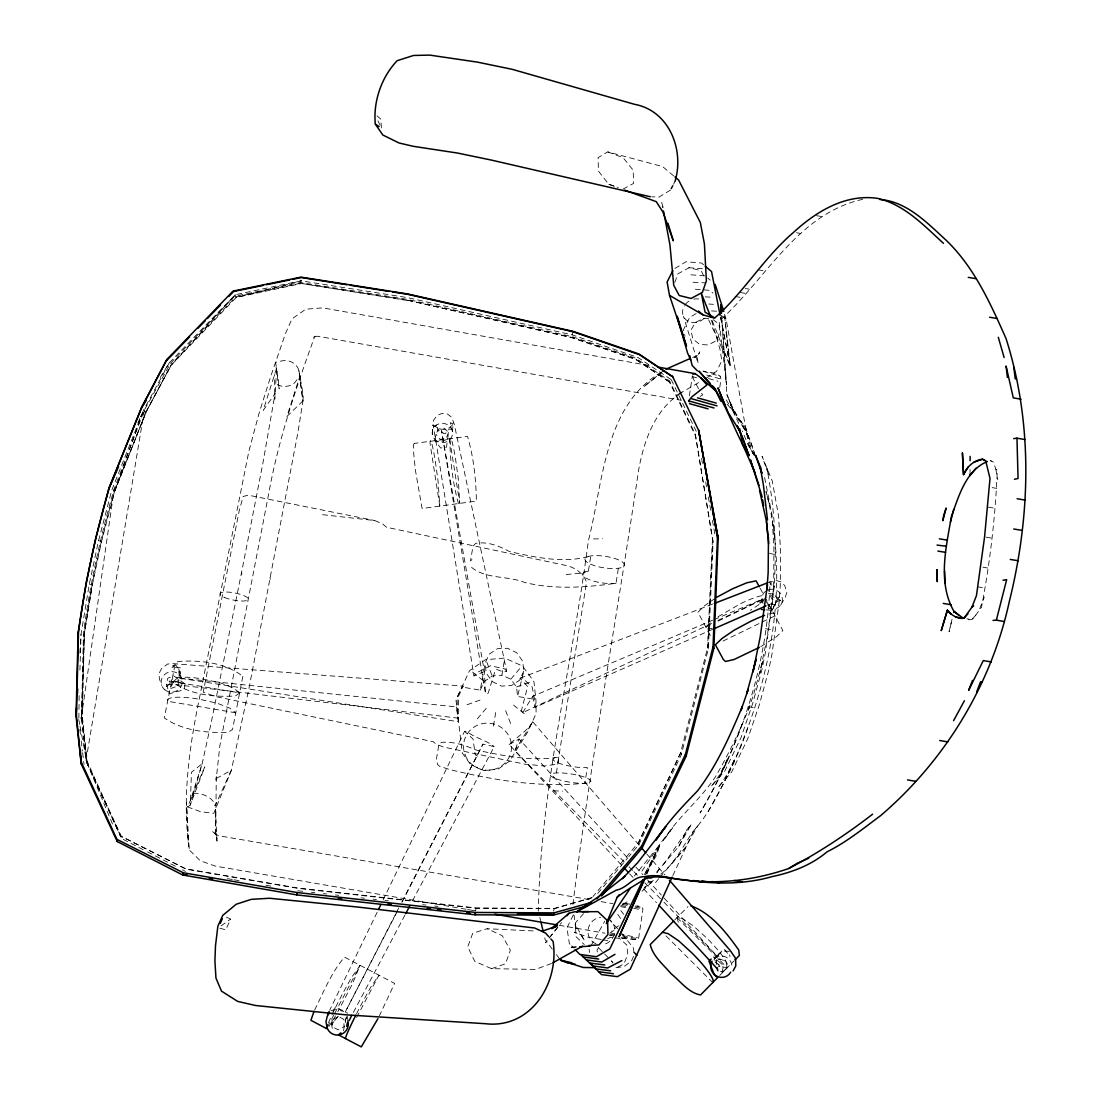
<?xml version="1.0" encoding="UTF-8"?>
<svg xmlns="http://www.w3.org/2000/svg" width="1102" height="1102" viewBox="0 0 1102 1102"><rect width="100%" height="100%" fill="white"/><g stroke="black" fill="none" stroke-linecap="round" stroke-linejoin="round"><path stroke-width="0.75" stroke-dasharray="5 3.75" d="M970.036 474.466L970.049 467.73M970.063 460.98L970.077 454.244L970.022 460.843M592.118 897.538L554.416 908.392L476.298 907.952L297.912 888.033L185.88 868.817L120.256 835.922L85.997 760.504L81.452 716.851L83.463 633.319A616.831 347.006 -67.5 0 1 114.209 488.889L144.445 409.889L170.645 363.192L234.602 296.286L300.295 282.498L407.437 299.372L572.241 336.689L635.62 358.178L669.479 380.782L695.486 434.601L712.691 540.242L707.856 646.778L680.637 752.721L638.499 842.562L638.788 844.793L628.801 856.626M79.137 695.61L78.848 721.025M79.923 670.112L81.025 634.421L89.276 584.115L98.533 540.765L111.729 490.349L142.805 411.996L140.67 416.652M112.487 823.993L86.948 762.859L81.603 718.242L84.138 634.959L92.43 583.564M79.702 724.386L78.449 717.705L81.603 718.242L84.344 633.925A616.156 353.962 -67.2 0 1 115.049 489.605L146.332 411.569L171.65 364.004L235.594 297.003L300.323 283.297L407.368 300.157L572.048 337.446L635.386 358.921L669.465 381.995L671.214 379.639L637.906 357.447L572.2 334.87L407.506 297.623L301.08 280.831L235.194 294.744L169.185 362.971L159.391 378.895M716.272 964.581L716.493 958.63L719.207 953.767L724.014 950.998L729.29 951.37M712.622 629.352L535.104 707.25L535.283 703.048L532.225 687.125L522.252 677.895L520.061 678.212L527.679 686.587L521.453 710.349L522.665 712.691L711.892 623.305M638.788 844.793L681.325 754.608L708.407 648.761L713.104 541.688L695.39 435.662L669.203 381.499M187.574 806.912L190.288 805.025L204.765 766.896L187.574 806.912L200.702 811.747L213.788 813.317L231.351 770.284L248.845 688.984L297.939 432.425L302.94 400.935L298.862 370.589A14.409 12.921 -3.2 0 0 281.657 360.919L275.459 362.434L276.685 367.848L274.811 399.144L274.591 374.542M81.603 718.242L82.388 717.416L87.113 761.055L121.743 838.622L86.948 762.859L82.388 717.416L84.344 633.925L84.138 634.959L92.375 584.652L101.604 541.302L114.801 490.872L145.808 412.272L171.554 364.831L236.2 297.485L300.626 283.71L301.245 277.552M79.881 653.197L81.025 634.421M302.94 400.935L303.298 395.274L298.862 370.589L302.94 400.935L286.906 416.446L299.978 375.837L294.523 382.945A14.409 12.921 -3.2 0 1 274.219 382.394M432.287 434.298L432.907 425.193L439.615 428.953L444.946 429.587L449.864 427.604L452.977 424.353L453.28 422.534L452.647 424.077L450.236 422.576L451.724 429.257L449.203 429.105L445.456 433.458L443.762 433.678L440.662 430.221L438.073 431.047L436.626 424.366L435.937 425.923L433.968 426.515L432.893 425.234L433.513 420.22L437.301 415.385L442.26 413.36L447.522 414.049L451.696 417.259L454.313 424.422L506.7 671.38L502.223 671.531L496.864 669.506L495.363 670.057L488.117 693.254L485.472 693.626L441.475 430.607L484.398 671.573L485.472 693.626M968.548 619.792L971.785 619.558L973.548 618.167L981.524 607.216C990.092 562.158 995.492 515.956 997.296 470.141L995.822 469.108L993.453 462.151L990.216 460.526L993.453 462.151M572.888 904.453C590.851 759.237 617.327 615.012 638.595 470.196C643.733 441.668 654.299 410.936 679.383 394.02M452.44 431.653L453.28 422.534M591.898 897.854L554.237 908.709L476.174 908.268L297.953 888.364L186.004 869.161L121.385 836.349L86.948 762.859L87.113 761.055M331.991 1020.328L332.625 1026.885L338.231 1029.833L344.003 1026.665L343.796 1019.309L338.19 1016.361L331.991 1020.328L331.592 1024.543L332.928 1031.94M435.097 440.676L435.937 434.202L438.541 428.981L444.423 428.21L448.542 432.549L446.475 447.233L440.607 448.004L435.097 440.676L437.398 441.778L443.183 441.02L447.591 439.037M669.465 381.995L635.854 359.569L571.814 337.749L407.368 300.157M81.452 716.851L114.209 488.889M621.68 938.325L635.578 939.579L638.54 938.945L642.962 908.847L641.901 907.428L637.066 905.679M719.758 387.449L720.983 379.074L720.198 376.223L715.804 373.454L703.048 371.057M689.37 395.838L692.387 375.754M471.601 567.365C485.72 579.28 508.036 575.602 524.58 582.462C554.664 589.763 585.685 587.476 616.018 583.275L618.36 568.246M556.358 772.943L558.866 757.102C531.219 761.771 503.228 755.641 476.16 750.049C465.209 745.351 453.666 741.384 441.558 742.362L438.954 744.277L436.268 759.884L437.728 764.65L439.615 766.303L450.181 769.664C494.261 780.381 539.457 787.641 584.914 783.274L587.352 767.571A20.373 4.298 9.1 0 1 558.976 763.245A20.373 4.298 9.1 0 1 558.866 757.102M616.018 583.275A19.974 5.675 8.9 0 1 588.179 579.184A19.974 5.675 8.9 0 1 588.399 571.125L590.796 555.959C564.086 563.783 535.93 557.516 509.468 551.537C499.096 546.013 487.731 541.316 475.72 543.369L473.033 546.082L470.458 561.028L473.144 558.383M85.997 760.504L144.445 409.889M493.448 726.08L495.886 711.479M532.473 698.985L517.554 696.45L516.549 686.959L510.818 679.19L501.92 675.195L504.317 660.759M458.322 721.727L456.683 706.947L178.483 677.992L179.819 677.937L180.549 667.771L171.843 667.495L173.386 667.054L173.73 665.36L172.904 666.242L171.554 665.112L175.741 665.002L178.662 668.804L179.034 674.162C181.995 677.675 158.316 690.844 169.116 684.921L170.287 682.372L169.088 681.119L177.794 681.408L178.483 677.992L458.322 721.727L458.515 696.244L463.239 686.119L172.807 663.638L167.504 664.065L161.457 668.694L159.005 673.542L159.377 678.873L161.746 685.444M465.347 687.62L480.265 690.141L485.155 662.963L489.329 654.051L497.567 648.679L507.609 648.279L516.824 652.852L522.734 661.255L523.753 671.242L517.554 696.45M216.212 778.494L231.351 770.284L215.014 805.934A15.111 8.568 19.3 0 0 193.057 793.44L190.426 800.41L202.134 763.741L191.459 772.282L190.288 805.025L202.134 763.741L211.143 722.953L241.613 572.213L262.799 463.722L275.114 393.469L263.226 410.343L276.685 367.848L279.164 388.772L275.459 362.434M169.185 362.971L143.439 410.399L145.808 412.272L146.332 411.569L114.801 490.872L115.049 489.605M185.081 683.887L183.91 689.756L169.157 693.805L166.554 684.149L167.738 678.267L173.606 675.788L185.081 683.887L173.882 681.408L170.328 688.006M178.979 680.168L177.794 686.05L171.058 688.392L166.554 684.149M343.466 1030.811L346.152 1017.422M572.2 334.87L572.847 331.674M476.174 908.268L475.623 910.624L470.499 910.045M952.045 619.186L949.07 631.832L952.183 618.966M741.977 724.207C730.778 754.898 716.424 784.61 700.073 812.987C741.674 743.023 767.722 663.06 770.036 581.36M660.787 874.134C675.319 863.169 682.992 845.868 693.254 831.307C702.539 820.728 710.322 809.047 716.727 796.526C728.918 773.535 740.585 750.187 748.644 725.336C775.574 651.296 786.663 568.246 765.986 491.464L770.078 506.81M553.548 911.051L554.237 908.709M328.424 1022.863A35.223 2.149 -62.4 0 1 343.011 992.93L351.524 977.446L360.147 965.338L352.089 984.609L337.818 1011.746M114.801 490.872L142.861 412.01M624.283 861.929L514.841 750.779L519.125 739.015L627.837 858.293M674.796 282.443L677.95 273.806L689.081 267.731L701.051 270.624L704.095 276.45M979.761 608.607L984.32 596.967M448.542 432.549L446.062 438.568L440.166 439.354L435.937 434.202M765.986 609.847L772.199 610.343L777.461 599.405L774.61 594.185L768.466 593.386M633.54 956.357L631.515 961.04L623.884 966.674L612.437 967.983M646.86 873.225L659.657 844.215L672.675 827.767L662.922 841.225C677.592 816.802 701.065 799.542 716.204 775.546C728.711 753.685 739.841 730.984 749.222 707.594L747.652 711.878L753.506 694.783L762.887 660.415L759.843 673.047L766.992 638.196L774.224 585.823L773.618 591.113C777.296 550.036 774.72 508.545 766.854 468.088L768.507 474.466L762.088 456.338L772.323 481.133L778.604 516.246L780.547 550.89L780.285 585.424L779.059 602.601L772.006 653.941L768.535 670.994L759.292 704.922L747.762 738.726L731.632 772.034L717.884 787.82C732.307 769.361 740.365 746.922 748.644 725.336M137.915 422.906L139.982 418.209M646.874 874.093L660.098 844.284L634.353 876.049M401.982 902.304L482.979 744.112L494.219 746.619L411.335 903.034M672.812 875.649L693.53 830.922L697.635 826.018L685.485 847.507L669.878 865.952M226.42 917.098L230.621 919.123L225.758 929.854L218.348 927.774M314.621 1010.052C323.561 991.993 331.371 972.501 344.513 957.128L394.585 983.411L379.446 1015.7M523.753 671.242L519.621 680.154L511.411 685.582L501.327 686.091L492.084 681.435L486.147 672.978L485.155 662.963M480.265 690.141L484.288 681.504L492.208 676.036L501.92 675.195M680.926 752.28L638.761 842.203L593.014 896.532M645.455 874.823L660.098 844.284L639.931 874.024M377.132 912.332L329.718 1010.217M383.11 899.962L464.562 731.356L466.532 731.273C474.948 738.147 485.954 739.91 494.219 746.619M678.818 846.391L686.89 829.792L690.995 824.888L678.818 846.391L655.125 873.845M573.302 914.922L566.951 927.884L569.362 943.587L572.847 947.197M644.284 874.52L656.503 855.538L660.098 844.284L644.518 874.368M727.912 759.774L718.986 777.599L728.202 757.529L720.157 774.1L711.121 786.676L724.882 770.89L741.026 737.596L752.597 703.792L761.854 669.864L765.353 652.811L772.433 601.472L773.673 584.308L773.948 549.774L772.047 515.144L764.499 476.918M734.566 760.903L725.639 778.728L734.896 758.658L723.766 783.123L706.713 814.116M332.956 1011.925L335.545 1006.842L342.984 1011.843L347.709 1013.096M347.24 1016.237L344.086 1022.794L345.56 1022.077M657.067 872.963L659.175 868.831M395.646 914.013L345.284 1011.98L398.841 908.392M396.431 912.484L398.786 907.896M401.941 901.78L482.979 744.112M673.515 184.268L675.03 181.362M356.649 1017.449L378.923 975.187L370.561 987.447L362.103 1002.972A35.25 1.86 -62.5 0 0 356.552 1013.716M327.432 1027.105L333.81 1015.052M334.609 1013.551L360.147 965.338M353.398 1012.366L404.902 915.17M145.808 412.272L171.65 364.004L171.554 364.831L235.194 294.744L236.2 297.485L301.08 280.831M777.461 599.405L772.199 610.343M590.713 946.246L604.736 921.231M598.593 947.403L597.008 950.213L597.559 953.189M771.51 582.738L770.601 584.129L770.257 583.426L771.083 584.928L772.75 584.928L769.995 585.506M721.107 319.305C766.661 278.227 797.972 213.389 863.169 199.228M639.132 845.096L532.748 721.755L514.841 750.779M780.863 604.695L785.285 597.38L786.814 592.463L784.789 585.713L781.139 581.897L776.125 580.506L768.342 582.49M522.665 712.691L532.721 696.299L712.526 620.274M329.057 1026.375L335.531 1015.879M663.252 864.822L690.995 824.888M557.846 926.989L545.421 942.816L561.51 922.663M337.818 1016.719L331.592 1024.543L338.19 1016.361M658.693 878.721L655.649 882.495L649.037 881.366L644.518 887.73L653.279 880.415M659.712 877.467L685.485 847.507M484.398 671.573L473.956 675.925L476.408 672.895L490.473 665.76L504.771 668.955L506.7 671.38M477.345 718.835L486.946 707.47M510.818 679.19L520.323 667.936M597.725 893.46L627.685 857.948M583.564 913.627L575.437 922.801L575.933 936.562L584.294 944.593M975.78 615.178L971.785 619.558L966.743 618.814M727.168 967.46L721.851 973.3L723.518 965.545L713.311 956.867L725.777 961.109L727.168 967.46L722.843 971.854L719.675 971.193M762.928 599.433L758.493 604.268L763.603 600.934M621.418 864.987L509.165 744.497C517.196 736.687 526.921 731.508 532.748 721.755M716.658 961.33L718.821 959.139L725.777 961.109M719.716 975.463L733.904 961.027M674.796 919.881L687.951 906.657M765.256 598.303L759.016 604.53L750.434 610.274M712.443 628.264L708.104 629.173L705.845 627.038L712.567 620.522M719.207 953.767L713.669 958.947A10.882 10.552 51.3 0 1 732.045 966.743M642.025 891.242L652.825 881.242M663.349 370.837L643.54 386.898L660.594 373.688M618.594 925.735L611.582 931.08M239.63 692.896L235.47 695.954C213.912 697.359 189.255 694.701 171.664 681.408A33.955 7.273 10.9 0 1 203.319 679.094L220.813 683.02L233.569 688.061L239.63 692.896L171.664 681.408M221.075 925.859L230.621 919.123M715.418 598.193L704.577 605.714L697.924 612.313L710.625 635.895M718.008 616.789L740.461 603.717A33.322 5.551 -28.2 0 1 763.149 595.576M670.484 190.081L659.037 197.065L651.764 196.803M609.847 933.132L615.536 929.317M681.904 391.995L676.821 395.274L700.197 381.678M661.31 372.187C603.607 406.142 603.18 483.668 588.33 540.917C572.558 664.258 540.779 786.373 538.313 911.134M706.038 378.275L716.631 371.333L721.838 360.781L719.95 349.141L711.355 319.8M700.101 396.458L702.69 394.888L699.398 389.97M674.934 268.42L685.981 261.766L701.506 263.02L704.026 265.155M696.216 313.533L689.604 317.514L683.433 329.746L685.017 336.248M673.721 175.934L662.633 166.581L607.698 151.869L598.111 157.627L598.414 171.113L608.8 184.282L616.707 187.188M623.002 189.103L633.567 183.414L633.195 170.259L623.195 157.724L607.698 151.869M760.752 646.654L776.524 636.667L782.888 630.62L766.152 599.268M622.658 904.177L630.261 900.251M607.629 938.766L610.549 937.251L619.627 938.463L626.776 945.02L627.796 954.139L623.98 963.919L615.15 968.438M551.523 963.479L535.462 969.429L491.575 968.658L474.769 961.371L467.73 946.825L472.73 933.27L487.112 928.738L534.98 930.997M723.008 641.061L774.858 615.908A33.391 5.29 -28.2 0 0 766.551 614.751M705.845 627.038L711.933 624.09M718.036 621.142L763.741 599.033M718.091 620.371L766.179 597.656M767.612 605.218L781.001 600.011L779.334 600.011L778.508 598.496L779.348 596.995L772.24 599.433L770.587 596.416M714.096 619.6L762.997 598.923M692.69 357.447L698.737 354.899L694.356 357.682L698.172 355.064L699.77 351.896L697.277 357.379L698.062 363.316L683.46 316.343M520.061 678.212L712.622 604.089M331.013 1010.809L336.441 1008.826L342.019 1010.079L344.099 1012.022M467.069 704.743L481.23 699.646M516.549 686.959L530.641 681.904M491.575 968.658L505.501 963.768L510.378 950.255L502.237 935.667L487.112 928.738M509.165 744.497L519.125 739.015M169.942 684.067L168.399 684.521L177.105 684.824L457.798 718.091L457.027 697.621L469.548 670.636L485.376 659.74L504.73 658.059L522.486 666.021L533.919 681.518L535.958 700.459L536.109 713.573L527.555 732.251L509.579 761.11L497.966 769.224L483.709 770.505L470.65 764.609L462.303 753.121L455.966 700.018L462.399 686.243L463.239 686.119M588.399 571.125L580.355 573.233L563.673 574.748M576.084 946.811L569.5 947.555L576.291 947.059M593.496 538.961L602.422 538.699M553.521 790.823L562.599 791.14M693.062 282.277L705.817 282.87M705.197 296.879L711.493 297.168M711.52 310.929L716.52 311.219L720.143 314.332M708.71 318.574L703.572 318.202L695.334 322.597L690.926 330.201L692.855 339.044L699.646 344.361L708.214 344.995L716.493 340.601L720.005 331.812L718.945 324.098L713.256 319.704M688.681 267.676L703.062 268.75M690.954 274.811L705.252 275.886M695.279 289.234L709.399 290.308L713.022 293.173M708.793 304L713.435 304.359M322.61 514.689L374.666 520.53L382.477 523.808L386.526 527.266L568.15 565.932C576.057 568.398 583.95 574.114 586.512 582.283L557.956 762.171L556.675 764.237L544.526 765.986L524.607 764.127L443.445 747.018L436.351 744.305L433.224 741.715L216.267 696.712L203.195 692.221L239.272 510.502L243.184 496.423L247.674 495.363L251.587 495.831L374.666 520.53M297.719 890.76L302.857 891.325M311.411 892.289L314.828 892.661M323.382 893.626L326.798 893.997M335.352 894.962L338.782 895.334M361.015 897.827L364.431 898.199M372.986 899.163L376.416 899.535M384.97 900.499L388.386 900.871M422.603 904.701L426.019 905.073M434.574 906.037L437.99 906.423M629.765 904.081L621.969 903.075L628.608 904.522M718.284 966.275L719.992 966.509L713.958 959.084L716.879 955.999L723.973 948.905L729.992 956.343L729.538 954.842M407.327 300.515L300.323 283.297M816.403 215.661L822.175 216.626M796.498 232.756L800.755 233.472M757.983 269.783L764.898 270.954M745.324 288.517L749.415 289.22M739.979 292.471L746.784 293.628M735.13 296.479L741.908 297.623M992.131 487.607L996.787 488.406M988.287 507.127L994.514 508.174M986.138 537.156L992.392 538.217M982.943 567.213L987.64 568.012M977.474 586.801L985.34 588.137M769.527 553.507L776.07 554.609M765.491 628.691L772.103 629.807M748.217 706.699L754.87 707.828M465.994 909.246L215.124 866.062L200.302 860.758L189.268 849.945C182.037 799.983 188.993 748.961 199.09 699.853L248.914 451.076L259.342 412.286L271.009 375.575L285.57 333.3L291.796 319.36L294 317.431L305.777 309.207L322.638 307.857L651.213 365.892M467.689 909.536L472.772 910.417M559.224 925.294L604.998 933.174M98.533 540.765L101.604 541.302M89.276 584.115L92.375 584.652M589.253 899.59L220.923 836.115L217.135 835.027L212.039 831.032L216.35 835.109L217.025 841.143L215.703 832.547L215.358 808.992L216.929 839.063L215.703 832.547L216.295 775.202L216.116 780.106L219.918 745.338L268.296 495.941C277.759 441.888 295.364 389.777 314.042 338.328L314.924 336.193L312.789 338.176L316.054 336.275L318.202 336.317L681.312 400.315M601.086 901.629L612.905 903.668M227.37 878.625L232.398 879.492M234.065 879.782L240.773 880.939M265.899 885.264L272.593 886.421M601.21 939.496L587.807 937.099L574.114 932.154L580.768 934.799L584.694 940.819L575.12 924.137L576.387 930.295L574.004 915.128M602.89 939.799L611.266 941.301M678.295 922.236L677.041 917.622L682.909 918.916L693.392 925.9L706.671 937.981A34.782 6.295 44.9 0 1 727.306 967.749L721.755 966.729L713.435 960.916M619.104 933.669L637.452 937.609M611.266 933.091L614.475 933.78M622.492 935.502L638.54 938.945M609.985 934.097L614.778 935.13M622.782 936.838L635.578 939.579M612.864 935.805L609.558 935.102L612.795 936.218M621.142 937.582L629.421 939.345M635.248 905.982L641.901 907.428M622.189 904.315L628.581 905.72M634.972 907.111L642.962 908.847M620.881 905.403L632.038 907.841M633.636 908.186L640.014 909.577M620.66 906.533L627.258 907.979M693.502 376.925L696.588 377.793M703.117 371.388L720.198 376.223M706.699 375.024L720.983 379.074M708.476 378.551L717.981 381.251M608.8 184.282L618.263 187.492M477.593 756.055L475.21 754.829L473.047 739.001L464.562 731.356M123.259 839.407L146.029 851.116M147.544 851.901L176.375 866.723M182.45 869.85L185.48 871.42M472.606 672.096L484.288 681.504M513.56 705.115L525.31 714.592M707.732 278.007L710.211 280.142M721.342 315.379L726.163 319.525L748.754 444.988L754.581 455.195M377.049 115.875L380.713 119.071L381.526 128.342L377.366 119.581M573.922 948.023L571.759 946.012L574.073 948.202M677.041 917.622L727.306 967.749M666.035 935.887L712.732 982.571M629.09 866.819L632.7 870.484M633.898 871.71L637.507 875.374M644.725 882.702L662.77 901.023M663.969 902.249L716.879 955.999L662.522 896.353M598.799 948.037L603.483 952.858M604.654 954.057L609.337 958.878M629.6 873.776L633.099 877.536M643.623 888.832L656.489 902.634M635.923 867.164L642.865 874.781M647.494 879.864L661.365 895.086M617.685 928.779L609.819 919.936A13.899 13.279 -58.4 0 1 614.696 932.526M622.175 933.849L633.43 948.009L634.022 953.106M727.196 404.31L732.623 410.55L740.131 426.322M713.104 541.688L712.374 540.848L707.539 647.287L708.407 648.761M646.97 854.188L664.892 874.96M620.853 910.624L623.704 914.302M532.721 696.299L535.104 707.25M434.243 426.157L433.21 424.807L473.956 675.925M754.099 455.278L748.437 445.69L742.252 430.882M552.322 949.194L545.146 939.593L544.016 934.854M556.427 954.676L560.519 960.159M611.679 961.288L612.932 962.983L609.874 958.836M617.781 914.343L621.28 919.495M698.572 388.744L693.241 378.661L692.841 375.603M726.273 399.874L732.623 410.55M748.754 444.988L753.3 454.203M760.118 588.22L764.141 595.59M765.532 600.218L767.667 604.144L774.568 604.571L771.662 610.026L767.502 602.078M779.334 600.011L779.665 600.686C784.266 600.686 768.879 596.885 769.196 592.917L768.576 590.355M671.214 379.639L697.153 433.279M708.655 319.8L730.171 365.809L724.703 317.114L730.171 365.809L712.044 320.227M486.864 662.274L492.208 676.036M505.625 710.625L511.025 724.524M754.842 455.126C749.994 432.81 734.69 415.413 726.921 394.585L721.631 316.646L726.549 384.873L718.903 319.249M680.637 752.721L681.325 754.608M755.407 456.655L745.751 428.044L740.806 421.019L749.167 438.982L746.343 432.356L734.703 413.732L730.516 404.723L736.205 415.082L745.751 428.044L751.371 449.561M178.662 668.804L181.747 678.391M663.128 207.383L661.682 202.603L662.784 207.644M724.565 314.208L726.163 319.525M458.446 503.655C452.77 483.062 450.305 461.49 449.795 440.153A32.922 2.507 82.5 0 1 455.829 460.939L458.212 478.282L459.754 503.338L449.795 440.153M347.034 1016.843L347.888 1019.708M539.842 917.456L540.6 920.625M720.446 316.977L730.171 365.809L725.722 329.498M720.763 317.362L730.171 365.809M80.019 726.066L86.948 762.859M995.822 469.108L997.778 479.783M701.575 458.432L702.456 463.46M705.693 481.905L706.575 486.932M708.338 496.988L709.523 503.697M709.812 505.377L710.694 510.405M712.457 520.475L713.641 527.169M713.931 528.85L714.812 533.878M774.596 538.313L772.957 522.431M589.074 949.18L589.584 952.527M188.111 840.371L186.458 802.655L189.268 849.945M79.84 729.359L80.432 734.345M81.231 741.012L82.416 750.999M82.622 752.666L84.014 764.32M241.613 572.213L241.848 574.321M457.027 710.473L457.44 714.303M457.729 717.237L457.798 718.091M456.683 706.947L456.751 707.773M270.086 577.2L270.238 579.294M768.438 589.722A10.359 9.835 26.6 0 1 782.337 600.48A10.359 9.835 26.6 0 1 766.73 607.395M763.08 603.51A10.359 9.835 26.6 0 1 767.24 590.204M704.164 318.299A13.072 11.516 -29.7 0 1 687.414 320.861A13.072 11.516 -29.7 0 1 684.356 305.805M685.279 304.455A13.072 11.516 -29.7 0 1 690.527 300.254M693.737 299.152A13.072 11.516 -29.7 0 1 703.09 300.626M614.42 933.917A13.899 13.279 -58.4 0 1 603.552 944.442M595.948 943.753A13.899 13.279 -58.4 0 1 600.659 917.332M242.839 676.394L232.522 729.414L228.389 732.238C206.721 733.271 182.312 730.654 164.281 717.884L174.984 664.919L177.904 661.489C199.889 659.891 225.015 662.44 242.839 676.394M414.269 443.403L413.402 444.933L413.76 454.244L415.358 469.934L422.094 508.504L476.367 501.121C476.078 479.356 473.64 457.344 467.537 436.42L414.269 443.403M235.759 712.787L167.642 701.258A34.038 7.011 10.9 0 1 199.324 699.219L216.86 703.117L229.671 708.076L235.759 712.787M734.703 413.732L726.921 394.585L734.703 413.732M439.794 505.997L429.959 442.756A32.936 2.232 82.4 0 1 435.662 463.598L438.045 480.954L439.794 505.997M434.395 438.913A10.194 9.656 5.6 0 0 451.848 436.612A10.194 9.656 5.6 0 0 440.855 423.416A10.194 9.656 5.6 0 0 434.395 438.913M465.085 754.87A24.051 23.528 12.7 0 0 506.176 761.73A24.051 23.528 12.7 0 0 491.368 723.463A24.051 23.528 12.7 0 0 465.085 754.87M590.452 564.128A19.932 5.785 8.8 0 0 623.608 566.4A19.932 5.785 8.8 0 0 599.929 555.739A19.932 5.785 8.8 0 0 590.452 564.128M556.372 778.88A20.415 4.174 9.1 0 0 590.162 782.186A20.415 4.174 9.1 0 0 565.629 773.232A20.415 4.174 9.1 0 0 556.372 778.88M164.804 689.783A10.607 10.194 -16.9 0 0 182.133 683.667A10.607 10.194 -16.9 0 0 168.317 672.316A10.607 10.194 -16.9 0 0 164.804 689.783M224.395 597.422A14.45 3.623 11.1 0 0 247.95 599.929A14.45 3.623 11.1 0 0 230.084 592.256A14.45 3.623 11.1 0 0 224.395 597.422"/><path stroke-width="1.5" d="M587.022 905.899L553.204 915.225L475.1 914.798L296.741 894.893L182.725 874.988L117.28 841.584L81.231 763.948L76.052 716.328L78.104 632.851L86.231 582.49L95.516 539.057L108.905 488.53L141.579 407.823L166.898 359.445L232.99 291.135L300.956 277.125L407.768 293.972L573.095 331.358L639.036 354.031L672.73 376.788L639.491 354.679L572.847 331.674L407.726 294.344L392.519 291.947M768.466 537.624L768.163 572.585L766.896 589.983L767.447 584.68L760.187 637.039L753.01 671.889L756.124 659.272L746.715 693.64L748.272 689.232L740.847 710.735L742.362 706.437C729.951 735.805 717.003 765.504 697.47 790.947C682.51 806.32 667.688 821.996 655.965 840.055L665.787 826.596L637.741 862.591L622.396 878.666L625.385 875.938L602.408 894.025L576.856 911.533M80.405 750.255L81.231 763.948L76.424 715.432L78.504 631.818A617.671 346.303 -67.5 0 1 109.36 487.263L141.717 407.079L166.898 359.445M601.637 895.926L642.053 848.113L686.119 756.275L713.862 648.389L718.16 538.644L698.723 430.51L672.482 376.292M596.981 898.915L641.777 845.895L685.43 754.388L713.022 646.915L717.443 537.804L698.723 430.51M685.843 880.071C714.537 884.245 744.305 884.658 772.406 876.531C792.159 872.385 811.499 865.001 827.051 851.818C846.543 842.162 863.348 828.428 880.732 815.549C945.268 760.284 991.359 684.48 1009.349 601.389C1030.646 515.695 1033.07 423.347 1006.057 338.617C990.546 303.573 974.085 266.987 946.026 240.126C927.305 223.017 906.753 201.349 879.878 199.517M963.382 618.318L953.891 611.279C937.458 582.242 946.108 547.639 951.343 516.783C958.602 496.63 965.82 470.375 987.296 461.545M76.575 707.787L76.052 716.328L76.424 715.432M77.402 694.136L77.719 689.025M296.741 894.893L296.975 892.51L183.235 872.743L116.936 839.366L81.3 762.129M953.74 612.533L953.891 611.279L958.699 615.247M970.036 474.466L969.898 475.678L975.973 468.212M675.03 181.362C684.507 149.955 669.217 110.668 634.545 104.318L512.141 69.302L477.373 62.111L429.739 55.1L413.525 55.472L397.202 60.679C381.636 76.823 373.027 101.549 375.327 124.085L382.821 135.009L399.007 142.971L413.291 146.318L457.385 153.026L491.63 160.134L650.304 196.748M141.717 407.079L141.579 407.823L146.043 400.591M346.703 1026.334L347.295 1023.028M183.235 872.743L182.725 874.988L187.23 874.905M591.526 902.414L553.893 912.883L475.651 912.456L475.1 914.798L475.086 913.875M993.026 620.412L996.36 620.164L1006.663 579.624L1002.999 580.272M950.475 522.031L953.781 509.317M553.893 912.883L553.204 915.225L553.039 914.302M109.36 487.263L108.905 488.53L118.575 466.656M972.529 680.389L968.63 690.389L983.287 660.58L991.332 661.944M976.703 691.753L980.587 681.752L981.923 681.973M950.888 613.924L947.403 610.177L947.555 611.087C952.018 615.081 957.569 619.365 963.919 618.222L971.881 607.271L976.455 595.631L984.582 536.894L990.009 478.461L985.725 460.843L982.502 459.217C974.03 460.071 966.633 466.986 963.506 474.604L962.418 452.95L963.506 474.604L968.286 466.917M78.104 632.851L78.504 631.818M606.954 922.057L617.189 897.221L619.338 894.576M220.317 923.269L222.301 918.765M644.147 879.437L619.035 936.865L644.794 878.804M591.402 964.209L601.444 974.581L617.423 976.675L630.22 969.237L672.11 877.206M313.946 1011.54L310.916 1020.314L326.633 1028.621A35.223 2.149 -62.4 0 1 327.556 1025.039M327.886 1014.226L329.099 1011.553M643.251 879.41L609.847 948.918L596.457 956.729L579.831 954.415L575.175 949.607M378.633 909.233L380.865 904.604M672.84 270.665L667.096 281.988L669.52 295.377L686.491 346.248L677.358 316.494M349.196 1020.48L351.786 1015.397M671.242 188.635L672.757 185.728M405.701 913.654L409.724 906.064M377.945 1018.634L361.277 1046.9L338.438 1034.847L340.945 1032.822M953.588 720.667L964.415 700.72M733.092 970.89L735.778 966.041L735.668 960.421L735.241 957.845L730.185 950.447L669.369 880.154M606.32 923.614L630.33 888.198M329.14 1013.454L327.28 1016.099L325.985 1021.706L326.536 1024.584A10.992 10.855 -59.9 0 0 339.182 1034.916A10.992 10.855 -59.9 0 0 347.833 1020.824M566.993 915.721L569.018 913.255L574.486 911.809L597.918 911.643L607.601 920.762L607.946 934.551L598.992 944.924L588.867 945.53M689.756 401.803L688.612 400.866L691.753 396.927L706.974 384.97L700.583 377.655L695.252 373.661L657.99 367.076M967.914 613.842L963.919 618.222L955.558 616.982M166.898 360.285L189.53 336.95M197.864 328.355L205.013 320.985M207.383 318.533L220.483 305.02M228.83 296.424L233.596 291.52L263.295 285.39M735.006 959.911L739.401 955.434L738.753 950.048C726.314 932.554 711.355 913.09 690.651 905.734M711.162 959.043L709.013 961.233L714.344 974.857L717.595 977.626L700.555 994.968C688.351 992.723 680.471 981.235 671.256 973.879C663.569 964.801 653.1 956.619 650.235 944.566L673.666 921.01M551.689 928.297L569.018 913.255M971.881 607.271L973.658 605.88M617.189 897.221C625.922 890.278 635.882 884.837 645.014 878.914C658.114 874.285 671.022 878.983 684.204 879.74M576.925 911.864L616.293 890.14C627.272 888.198 633.016 876.365 644.505 876.682C657.922 873.321 671.435 879.162 684.879 880.099C720.019 884.41 755.256 880.071 788.715 868.528C818.249 853.031 846.157 834.6 872.619 814.185M665.911 369.211L689.659 358.715M788.715 868.528L797.228 863.265L808.689 858.21M615.012 954.318L601.775 962.046L586.512 959.938M582.655 946.081L552.956 962.776M716.768 597.256L732.389 588.867L746.784 582.793L756.11 580.864L759.319 586.76M759.361 647.397L734.111 659.492L725.515 661.489L723.367 659.575L715.391 644.753L722.182 638.347L734.497 630L750.173 621.597A33.391 5.29 -28.2 0 1 764.568 615.426M621.872 960.558L607.698 967.969L592.628 965.889L581.264 955.131M551.771 928.711L557.047 926.066L541.812 931.328M714.192 628.663L766.042 605.907M766.882 583.096L714.234 603.469M973.769 462.261L982.502 459.217L985.725 460.843M1014.419 479.274L1018.055 478.475L1016.967 438.183L1013.688 438.61M266.588 284.702L289.702 279.936M292.994 279.261L301.245 277.552L346.882 284.743M692.635 374.074L695.334 373.674M937.044 545.091L946.274 546.234M579.68 946.811L589.873 946.081M582.118 911.685L588.73 911.574M517.444 914.109L551.344 914.288M595.218 967.68L583.178 967.473L560.519 960.159L571.966 962.817M761.33 609.475L764.43 609.723M296.975 892.51L475.651 912.456M338.19 898.598L341.62 898.984M387.821 904.136L391.238 904.522M427.177 908.53L430.593 908.916M437.439 909.673L440.869 910.059M466.532 912.924L469.962 913.296M589.542 963.01L604.805 964.953M595.576 968.878L610.646 970.807M583.344 956.977L598.703 959.084M598.579 971.675L613.442 973.727M350.257 285.28L389.13 291.41M968.245 277.36L975.917 278.668M989.61 317.238L997.338 318.547M1016.485 378.964L1015.19 378.744L1013.854 367.324M1021.099 399.186L1013.289 397.863L1006.071 366.002L1007.393 377.421M1016.967 438.183L1024.819 439.519M1017.118 498.738L1025.025 500.088M1013.716 528.988L1021.65 530.324M939.345 538.823L947.004 540.118M1010.286 559.43L1018.248 560.78M937.871 551.069L945.544 552.364M943.243 603.414L950.998 604.722M996.36 620.164L1004.377 621.514M939.703 740.503L947.803 741.88M907.511 779.927L915.624 781.29M734.125 880.457L741.963 881.779M711.92 881.531L719.62 882.84M701.905 880.911L709.55 882.206M693.323 880.498L700.9 881.779M663.156 876.93L670.484 878.17M654.505 875.718L661.751 876.944M644.505 876.682L651.668 877.895M494.812 914.205L557.529 925.005M209.201 878.735L212.59 879.313M575.313 964.278L567.199 962.749L560.519 960.159M662.44 932.292L668.211 933.697L678.625 940.791L691.891 952.927A34.837 6.02 45 0 1 712.732 982.571M697.538 397.85L716.245 403.098M691.546 398.745L717.044 405.88M688.612 400.866L714.041 407.974M689.48 403.649L708.063 408.828M669.52 295.377L702.828 314.786L714.495 318.189C743.74 292.636 763.727 257.799 793.647 232.274C816.279 211.446 845.454 193.732 877.426 198.346C904.301 204.435 923.903 225.483 943.491 243.349M624.614 190.081L656.255 201.652L662.908 211.97L673.281 240.787L667.964 223.293M713.931 317.431L705.06 312.142L701.423 293.518L710.804 317.087M375.327 124.085L379.047 126.634M674.947 176.967L678.653 180.094L700.321 222.466L704.412 243.873L706.382 280.831L702.387 292.388L691.119 298.463L679.231 295.501L673.749 285.322L669.933 244.768L663.514 211.005M705.28 266.229L711.548 271.574L720.116 315.296M698.503 311.026L702.828 314.786M700.9 377.848L717.374 392.326M697.414 370.864L692.139 365.465L689.756 355.726M634.187 952.459L636.915 955.351M623.746 867.494L628.429 872.522M658.831 905.155L717.485 969.044M710.17 383.289L698.875 371.126L715.501 390.204L720.763 401.156M712.429 385.714L715.818 389.364M548.713 936.59L545.449 932.995L534.677 928.008L358.522 907.125L269.577 898.254L251.311 899.342L236.255 904.232L222.783 915.363L217.865 926.19L215.482 945.888L214.918 960.999L215.964 978.108L221.516 991.166L237.715 1001.415L255.499 1005.492L345.408 1014.79L485.5 1023.717C531.536 1029.02 559.568 982.461 553.066 941.383L550.89 938.987M641.378 847.7L645.855 852.893M717.443 537.804L718.16 538.644L698.516 430.124M737.183 425.923L742.748 437.907L748.988 455.567C736.632 435.772 729.593 413.112 717.443 393.097M739.704 428.664L742.39 443.913L748.988 455.567L739.883 431.254L728.257 412.644L717.953 387.863L725.281 405.798M713.022 646.915L713.862 648.389M742.39 443.913L755.242 473.281M737.142 425.606L739.883 431.254M690.706 360.01L687.565 352.998L676.862 316.054M760.656 467.62L755.517 455.222L761.923 473.35L760.228 466.972L763.383 484.728L767.515 520.048M759.016 485.417L750.434 459.92L762.24 497.098M715.184 284.385L723.794 311.439M685.43 754.388L686.119 756.275M998.302 337.308L1004.129 357.53M759.54 490.376L766.455 521.329L768.645 543.727M744.139 445.167L744.993 448.473M717.044 967.652L717.815 970.724M540.972 922.209L543.258 931.686M712.498 510.212L718.16 538.644M768.066 537.197L766.455 521.329M762.694 499.964L763.603 505.722M116.936 839.366L117.28 841.584M641.777 845.895L642.053 848.113M721.438 313.299L720.832 304.786L721.411 313.257M944.621 571.015L945.006 582.848M730.722 972.102A10.882 10.552 51.3 0 1 716.204 975.904A10.882 10.552 51.3 0 1 712.016 961.164M345.518 1038.58A35.25 1.86 -62.5 0 1 355.781 1015.231M936.92 569.706L937.292 581.539L936.92 569.706M947.403 610.177L941.273 630.509L947.403 610.177M943.698 515.488L942.816 520.736L946.136 508.022L943.698 515.488"/></g></svg>
